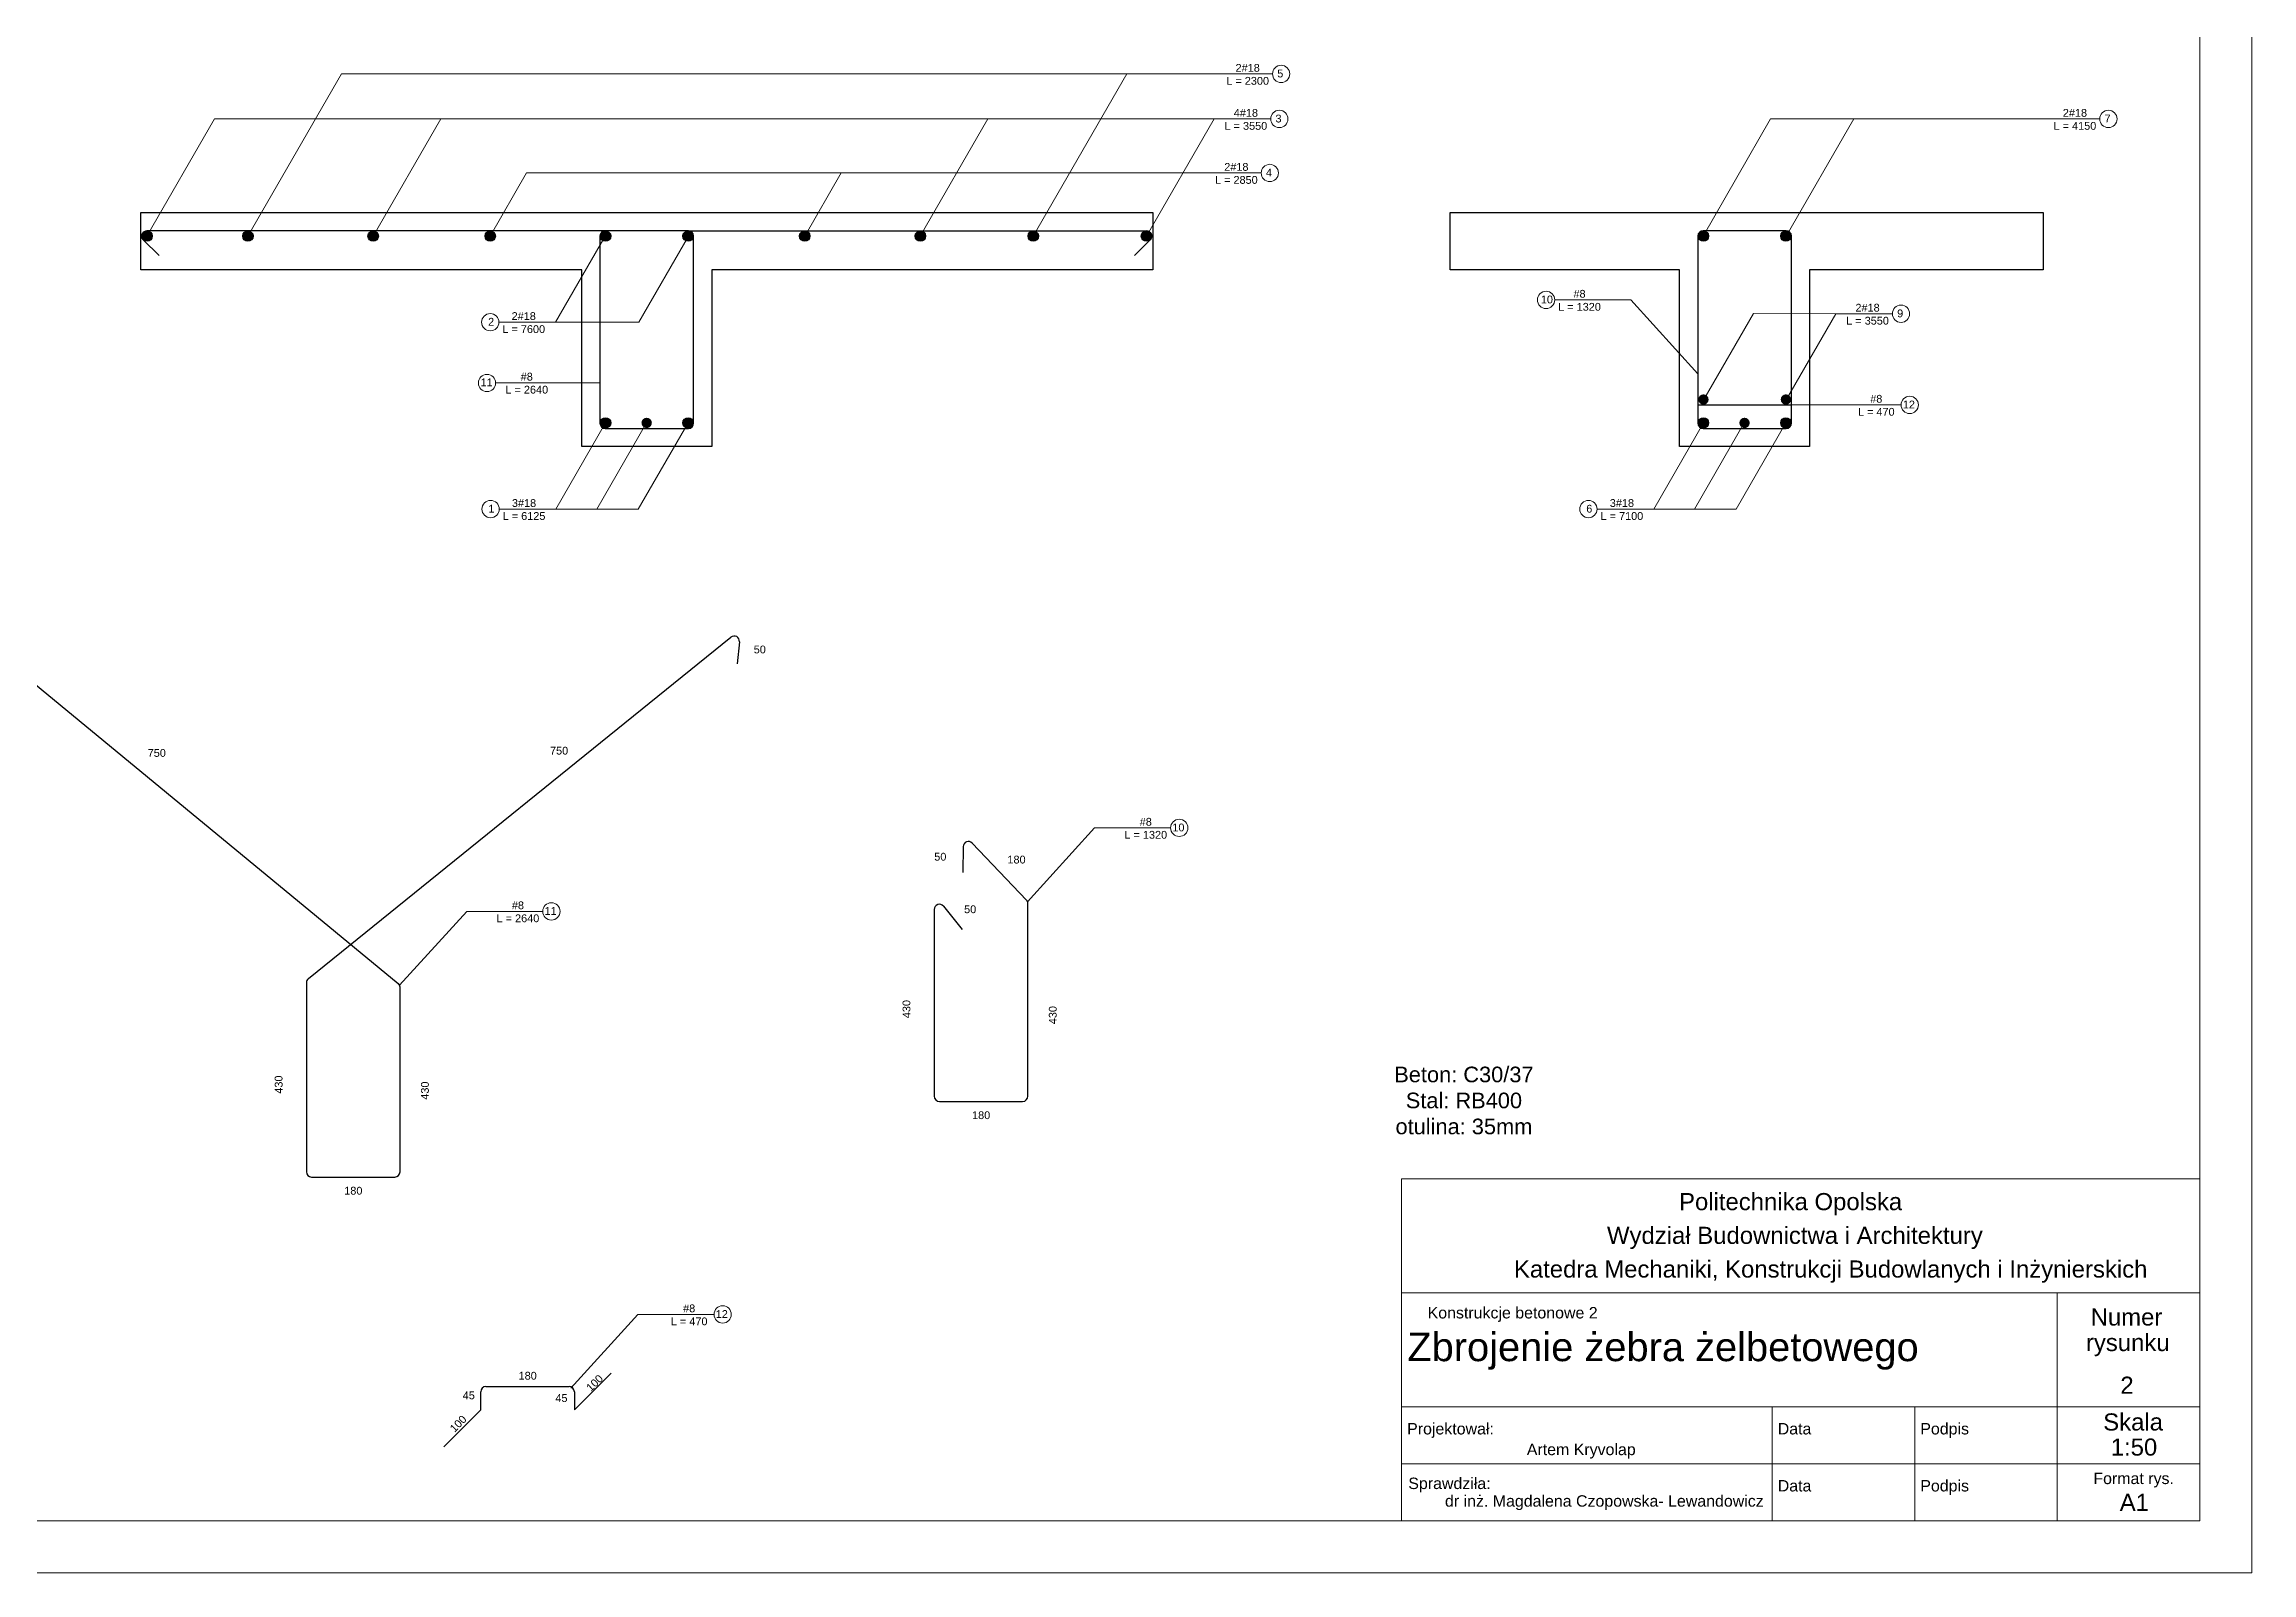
# Model space of a CAD drawing. Header units: millimetres. Extents: x 167217 to 300968, y 226456 to 301181.
# Drawn here: x 188038 to 209267, y 271481 to 286180 of the extents above; entities that cross this region are included whole.
import ezdxf

# ---------------------------------------------------------------- set-up
doc = ezdxf.new("R2010")
doc.units = ezdxf.units.MM
doc.layers.get('0').update_dxf_attribs({"lineweight": 5})
for name, color, linetype, lineweight in [('Linie', 7, 'Continuous', 5), ('opisówka', 255, 'Continuous', 5), ('zbrojenie dolne', 210, 'Continuous', 25), ('zbrojenie górne', 70, 'Continuous', 25), ('Ściany', 1, 'Continuous', 25)]:
    doc.layers.add(name, color=color, linetype=linetype, lineweight=lineweight)
doc.styles.add('KB2', font='arial.ttf', dxfattribs={"height": 230})
doc.styles.get("Standard").update_dxf_attribs({"font": 'arial.ttf'})

msp = doc.modelspace()

# ---------------------------------------------------------------- hatches: boundary and pattern name
at = {"layer": 'zbrojenie dolne', "ltscale": 100}
h = msp.add_hatch(color=256, dxfattribs=at)
h.dxf.hatch_style = 1
h.paths.add_polyline_path([(189076.9, 284334.9, 1), (188976.9, 284334.9, 1)])
h = msp.add_hatch(color=256, dxfattribs=at)
h.dxf.hatch_style = 1
h.paths.add_polyline_path([(190047, 284334.9, 1), (189947, 284334.9, 1)])
h = msp.add_hatch(color=256, dxfattribs=at)
h.dxf.hatch_style = 1
h.paths.add_polyline_path([(191251.5, 284334.9, 1), (191151.5, 284334.9, 1)])
h = msp.add_hatch(color=256, dxfattribs=at)
h.dxf.hatch_style = 1
h.paths.add_polyline_path([(192376.7, 284334.9, 1), (192276.7, 284334.9, 1)])
h = msp.add_hatch(color=256, dxfattribs=at)
h.dxf.hatch_style = 1
h.paths.add_polyline_path([(193486, 284334.9, 1), (193386, 284334.9, 1)])
h = msp.add_hatch(color=256, dxfattribs=at)
h.dxf.hatch_style = 1
h.paths.add_polyline_path([(194279, 284334.9, 1), (194179, 284334.9, 1)])
h = msp.add_hatch(color=256, dxfattribs=at)
h.dxf.hatch_style = 1
h.paths.add_polyline_path([(195401.2, 284334.9, 1), (195301.2, 284334.9, 1)])
h = msp.add_hatch(color=256, dxfattribs=at)
h.dxf.hatch_style = 1
h.paths.add_polyline_path([(196513, 284334.9, 1), (196413, 284334.9, 1)])
h = msp.add_hatch(color=256, dxfattribs=at)
h.dxf.hatch_style = 1
h.paths.add_polyline_path([(197598.8, 284334.9, 1), (197498.8, 284334.9, 1)])
h = msp.add_hatch(color=256, dxfattribs=at)
h.dxf.hatch_style = 1
h.paths.add_polyline_path([(198687.7, 284334.9, 1), (198587.7, 284334.9, 1)])
h = msp.add_hatch(color=256, dxfattribs=at)
h.dxf.hatch_style = 1
h.paths.add_polyline_path([(204043.1, 284334.9, 1), (203943.1, 284334.9, 1)])
h = msp.add_hatch(color=256, dxfattribs=at)
h.dxf.hatch_style = 1
h.paths.add_polyline_path([(204836.1, 284334.9, 1), (204736.1, 284334.9, 1)])
h = msp.add_hatch(color=256, dxfattribs=at)
h.dxf.hatch_style = 1
h.paths.add_polyline_path([(204043.1, 282762.6, 1), (203943.1, 282762.6, 1)])
h = msp.add_hatch(color=256, dxfattribs=at)
h.dxf.hatch_style = 1
h.paths.add_polyline_path([(204836.1, 282762.6, 1), (204736.1, 282762.6, 1)])
h = msp.add_hatch(color=256, dxfattribs=at)
h.dxf.hatch_style = 1
h.paths.add_polyline_path([(193486, 282537.6, 1), (193386, 282537.6, 1)])
h = msp.add_hatch(color=256, dxfattribs=at)
h.dxf.hatch_style = 1
h.paths.add_polyline_path([(193881.2, 282537.6, 1), (193781.2, 282537.6, 1)])
h = msp.add_hatch(color=256, dxfattribs=at)
h.dxf.hatch_style = 1
h.paths.add_polyline_path([(194279, 282537.6, 1), (194179, 282537.6, 1)])
h = msp.add_hatch(color=256, dxfattribs=at)
h.dxf.hatch_style = 1
h.paths.add_polyline_path([(204043.1, 282537.6, 1), (203943.1, 282537.6, 1)])
h = msp.add_hatch(color=256, dxfattribs=at)
h.dxf.hatch_style = 1
h.paths.add_polyline_path([(204438.3, 282537.6, 1), (204338.3, 282537.6, 1)])
h = msp.add_hatch(color=256, dxfattribs=at)
h.dxf.hatch_style = 1
h.paths.add_polyline_path([(204836.1, 282537.6, 1), (204736.1, 282537.6, 1)])

# ---------------------------------------------------------------- linework, layer by layer
for p, q in [((208766.5, 274173.8), (201090.6, 274173.8)), ((207395.8, 274176.3), (207395.8, 271980.7)), ((208766.5, 273077.3), (201090.6, 273077.3)), ((204654.4, 273077.3), (204654.4, 271980.7)), ((206025.1, 273077.3), (206025.1, 271980.7)), ((208766.5, 272529), (201090.6, 272529))]:
    msp.add_line(p, q)
msp.add_lwpolyline([(201090.6, 271980.7), (208766.5, 271980.7), (208766.5, 275270.4), (201090.6, 275270.4)], close=True)
at = {"layer": 'opisówka', "ltscale": 100}
for p, q in [((189997, 284334.9), (190897, 285893.7)), ((190897, 285893.7), (198448.8, 285893.7)), ((197548.8, 284334.9), (198448.8, 285893.7)), ((198448.8, 285893.7), (199304.9, 285893.7)), ((199304.9, 285893.7), (199849.3, 285893.7)), ((189025.9, 284334.9), (189675.9, 285460.7)), ((189675.9, 285460.7), (199287.2, 285460.7)), ((191200.5, 284334.9), (191850.5, 285460.7)), ((196462, 284334.9), (197112, 285460.7)), ((198637.2, 284334.9), (199287.2, 285460.7)), ((199287.7, 285460.7), (199832, 285460.7)), ((199287.7, 285460.7), (199832, 285460.7)), ((203989.2, 284334.9), (204639.2, 285460.7)), ((204639.2, 285460.7), (205439.2, 285460.7)), ((204789.2, 284334.9), (205439.2, 285460.7)), ((205439.2, 285460.7), (207259.8, 285460.7)), ((207259.8, 285460.7), (207804.1, 285460.7)), ((192326.7, 284334.9), (192676.7, 284941.1)), ((192676.7, 284941.1), (195701.2, 284941.1)), ((195351.2, 284334.9), (195701.2, 284941.1)), ((195701.2, 284941.1), (199196, 284941.1)), ((199196, 284941.1), (199740.3, 284941.1)), ((192954.7, 283506.5), (193433, 284334.8)), ((193754.7, 283506.5), (194233, 284334.8)), ((203107.2, 283720.9), (202562.8, 283720.9)), ((203294.4, 283720.9), (203107.2, 283720.9)), ((203939.2, 283010.8), (203294.4, 283720.9)), ((192954.7, 283506.5), (192410.4, 283506.5)), ((193754.7, 283506.5), (192954.7, 283506.5)), ((203995.7, 282762.7), (204474, 283591)), ((204474, 283591), (205265.5, 283587.3)), ((204787.2, 282759), (205265.5, 283587.3)), ((205265.5, 283587.3), (205809.8, 283587.3)), ((193382.1, 282921.7), (192379, 282921.7)), ((204839.2, 282711.2), (205349.4, 282711.2)), ((205349.4, 282711.2), (205893.7, 282711.2)), ((192957.7, 281709.3), (193436, 282537.6)), ((193350.7, 281709.3), (193829, 282537.6)), ((193750.7, 281709.3), (194229, 282537.6)), ((203514.8, 281709.3), (203993.1, 282537.6)), ((203907.8, 281709.3), (204386.1, 282537.6)), ((204307.8, 281709.3), (204786.1, 282537.6)), ((192957.7, 281709.3), (192413.4, 281709.3)), ((193750.7, 281709.3), (192957.7, 281709.3)), ((203514.8, 281709.3), (202970.5, 281709.3)), ((204307.8, 281709.3), (203514.8, 281709.3)), ((197493, 277934), (198137.8, 278644.1)), ((198137.8, 278644.1), (198325, 278644.1)), ((198325, 278644.1), (198869.3, 278644.1)), ((191455.8, 277130.9), (192100.5, 277841)), ((192100.5, 277841), (192287.8, 277841)), ((192287.8, 277841), (192832.1, 277841)), ((193102.4, 273255.5), (193747.2, 273965.5)), ((193747.2, 273965.5), (193934.4, 273965.5)), ((193934.4, 273965.5), (194478.8, 273965.5))]:
    msp.add_line(p, q, dxfattribs=at)
for points in [[(167216.5, 301180.7), (209266.5, 301180.7), (209266.5, 271480.7), (167216.5, 271480.7)], [(167716.5, 300680.7), (208766.5, 300680.7), (208766.5, 271980.7), (167716.5, 271980.7)]]:
    msp.add_lwpolyline(points, close=True, dxfattribs=at)
for centre in [(199932.4, 285893.7), (199915.1, 285460.7), (207887.2, 285460.7), (199823.4, 284941.1), (202479.7, 283720.9), (205892.9, 283587.3), (192327.3, 283506.5), (192295.9, 282921.7), (205976.8, 282711.2), (192330.3, 281709.3), (202887.4, 281709.3), (198952.4, 278644.1), (192915.2, 277841), (194561.9, 273965.5)]:
    msp.add_circle(centre, 83.1, dxfattribs=at)
at = {"layer": 'zbrojenie dolne', "ltscale": 100}
for centre in [(189026.9, 284334.9), (189997, 284334.9), (191201.5, 284334.9), (192326.7, 284334.9), (193436, 284334.9), (194229, 284334.9), (195351.2, 284334.9), (196463, 284334.9), (197548.8, 284334.9), (198637.7, 284334.9), (203993.1, 284334.9), (204786.1, 284334.9), (193436, 282537.6), (194229, 282537.6), (203993.1, 282537.6), (204786.1, 282537.6)]:
    msp.add_circle(centre, 50, dxfattribs=at)
at = {"layer": 'zbrojenie górne', "ltscale": 100}
for p, q in [((188991.1, 284299.5), (189143.1, 284147.5)), ((193436, 284384.9), (189026.4, 284384.9)), ((193382.1, 284334.9), (193382.1, 282534.9)), ((194232.1, 284384.9), (193432.1, 284384.9)), ((194229, 284384.9), (198638.2, 284384.9)), ((194282.1, 282534.9), (194282.1, 284334.9)), ((198673.5, 284299.5), (198521.5, 284147.5)), ((203939.2, 284334.9), (203939.2, 282534.9)), ((204789.2, 284384.9), (203989.2, 284384.9)), ((204839.2, 282534.9), (204839.2, 284334.9)), ((203939.2, 282711.2), (204839.2, 282711.2)), ((193432.1, 282484.9), (194232.1, 282484.9)), ((203989.2, 282484.9), (204789.2, 282484.9)), ((191441.5, 277145.2), (187382.5, 280488)), ((190578, 277194.2), (194641.8, 280477.8)), ((194723, 280433.6), (194700.3, 280219.8)), ((196874.9, 278463.8), (196870.7, 278213.9)), ((197482.8, 277949.9), (196961.1, 278497.5)), ((196685.5, 277890.2), (196864.4, 277668.3)), ((197496.6, 276063), (197496.6, 277915.5)), ((196596.6, 277858.9), (196596.6, 276063)), ((190559.5, 277155.3), (190559.5, 275336.9)), ((191459.5, 275336.9), (191459.5, 277112.1)), ((196646.6, 276013), (197446.6, 276013)), ((190609.5, 275286.9), (191409.5, 275286.9)), ((192236, 273046.9), (192236, 273221.9)), ((192286, 273271.9), (193086, 273271.9)), ((193136, 273046.9), (193489.5, 273400.5)), ((193136, 273221.9), (193136, 273046.9)), ((191882.4, 272693.3), (192236, 273046.9))]:
    msp.add_line(p, q, dxfattribs=at)
for centre, start, end in [((189026.4, 284334.9), 90, 225), ((193432.1, 284334.9), 90, 180), ((194232.1, 284334.9), 0, 90), ((198638.2, 284334.9), 315, 90), ((203989.2, 284334.9), 90, 180), ((204789.2, 284334.9), 0, 90), ((193432.1, 282534.9), 180, 270), ((194232.1, 282534.9), 270, 0), ((203989.2, 282534.9), 180, 270), ((204789.2, 282534.9), 270, 0), ((194673.2, 280438.9), 353.93914, 128.93914), ((196924.9, 278463), 43.61274, 179.03504), ((196646.6, 277858.9), 38.86264, 180), ((197446.6, 277915.5), 0, 43.61274), ((190609.5, 277155.3), 128.93914, 180), ((191409.5, 277112.1), 0, 44.2306), ((196646.6, 276063), 180, 270), ((197446.6, 276063), 270, 0), ((190609.5, 275336.9), 180, 270), ((191409.5, 275336.9), 270, 0), ((192286, 273221.9), 90, 180), ((193086, 273221.9), 0, 90)]:
    msp.add_arc(centre, 50, start, end, dxfattribs=at)
at = {"layer": 'Ściany', "ltscale": 100}
for points in [[(193207.1, 284009.9), (188967.1, 284009.9), (188967.1, 284559.9), (198697.1, 284559.9), (198697.1, 284009.9), (194457.1, 284009.9)], [(193207.1, 284559.9), (194457.1, 284559.9)], [(203764.2, 284009.9), (201557.2, 284009.9), (201557.2, 284559.9), (207259.8, 284559.9), (207259.8, 284009.9), (205014.2, 284009.9)], [(203764.2, 284559.9), (205014.2, 284559.9)], [(194457.1, 284009.9), (194457.1, 282309.9), (193207.1, 282309.9), (193207.1, 284009.9)], [(205014.2, 284009.9), (205014.2, 282309.9), (203764.2, 282309.9), (203764.2, 284009.9)]]:
    msp.add_lwpolyline(points, dxfattribs=at)

# ---------------------------------------------------------------- texts
for s, height, p in [('Politechnika Opolska ', 164.484, (203758.3, 274968)), ('Wydział Budownictwa i Architektury', 164.484, (203065.6, 274643.9)), ('Katedra Mechaniki, Konstrukcji Budowlanych i Inżynierskich', 164.484, (202170.8, 274319.9)), ('Konstrukcje betonowe 2 ', 109.656, (201340.9, 273927)), ('Numer', 164.48, (207716.5, 273858.5)), ('Zbrojenie żebra żelbetowego ', 274.14, (201145.5, 273516.1)), ('Skala ', 164.48, (207837.5, 272849.4)), ('Projektował:', 109.656, (201143.8, 272811.6)), ('Data', 109.66, (204707.6, 272811.6)), ('Podpis', 109.66, (206078.3, 272811.6)), ('Sprawdziła: ', 109.656, (201155, 272286.5)), ('Data', 109.66, (204707.6, 272263.3)), ('Podpis', 109.66, (206078.3, 272263.3)), ('Format rys. ', 109.656, (207742.7, 272334.3))]:
    msp.add_text(s, height=height).set_placement(p)
at = {"lineweight": 0, "attachment_point": 1}
for s, insert, char_height in [('rysunku\\P\\P     ', (207671.3, 273777.5), 164.48), ('{\\fArial|b0|i0|c238|p34;Artem Kryvolap}', (202294.6, 272722.2), 109.656)]:
    msp.add_mtext(s, dxfattribs=dict(at, insert=insert, char_height=char_height))
for s, insert, char_height, width in [('   2', (207810.9, 273367.4), 164.48, 868.895), ('   1:50', (207718.1, 272772.5), 164.48, 868.895), ('dr inż. Magdalena Czopowska- Lewandowicz ', (201507.7, 272226.7), 109.656, 3121.467), ('   A1', (207804.7, 272241.1), 164.48, 868.895)]:
    msp.add_mtext(s, dxfattribs=dict(at, insert=insert, char_height=char_height, width=width))
at = {"layer": 'Linie', "ltscale": 100, "style": 'KB2'}
for s, width, insert, char_height, attachment_point in [('\\A1;\\pxqc;2#{\\fArial|b0|i0|c238|p34;18}  \\PL = {\\fArial|b0|i0|c238|p34;23}00', 405.03, (199408, 285989.5), 75, 1), ('\\pxqc;{\\fArial|b0|i0|c238|p34;5}', 136.168, (199856.2, 285935), 75, 1), ('\\A1;\\pxqc;4#{\\fArial|b0|i0|c238|p34;18}  \\PL = 3{\\fArial|b0|i0|c238|p34;55}0', 405.03, (199390.8, 285556.5), 75, 1), ('\\A1;\\pxqc;2#{\\fArial|b0|i0|c238|p34;18}  \\PL = {\\fArial|b0|i0|c238|p34;4150}', 405.03, (207362.8, 285556.6), 75, 1), ('\\pxqc;{\\fArial|b0|i0|c238|p34;3}', 136.168, (199839, 285501.9), 75, 1), ('\\pxqc;{\\fArial|b0|i0|c238|p34;7}', 136.168, (207811, 285502), 75, 1), ('\\A1;\\pxqc;2#{\\fArial|b0|i0|c238|p34;18}  \\PL = 2{\\fArial|b0|i0|c238|p34;85}0', 405.03, (199299.1, 285036.9), 75, 1), ('\\pxqc;{\\fArial|b0|i0|c238|p34;4}', 136.168, (199747.2, 284982.3), 75, 1), ('\\pxqc;1{\\fArial|b0|i0|c238|p34;0}', 136.168, (202555.9, 283762.1), 75, 3), ('\\A1;\\pxqc;#8  \\PL = 1{\\fArial|b0|i0|c238|p34;3}20', 405.03, (203004.1, 283816.7), 75, 3), ('\\A1;\\pxqc;{\\fArial|b0|i0|c238|p34;2}#{\\fArial|b0|i0|c238|p34;18}  \\PL = 3{\\fArial|b0|i0|c238|p34;55}0', 405.03, (205368.6, 283683.1), 75, 1), ('\\pxqc;{\\fArial|b0|i0|c238|p34;9}', 136.168, (205816.7, 283628.6), 75, 1), ('\\pxqc;{\\fArial|b0|i0|c238|p34;2}', 136.168, (192403.5, 283547.7), 75, 3), ('\\A1;\\pxqc;2#{\\fArial|b0|i0|c238|p34;18}  \\PL = 7{\\fArial|b0|i0|c238|p34;6}00', 405.03, (192851.6, 283602.3), 75, 3), ('\\A1;\\pxqc;#8  \\PL = {\\fArial|b0|i0|c238|p34;2640}', 567.347, (192962.1, 283020), 75, 3), ('\\pxqc;1{\\fArial|b0|i0|c238|p34;1}', 136.168, (192360.5, 282965.4), 75, 3), ('\\A1;\\pxqc;#8 \\PL = 470', 405.03, (205452.5, 282807), 75, 1), ('\\pxqc;1{\\fArial|b0|i0|c238|p34;2}', 136.168, (205900.6, 282752.5), 75, 1), ('\\pxqc;{\\fArial|b0|i0|c238|p34;1}', 136.168, (192406.5, 281750.5), 75, 3), ('\\A1;\\pxqc;{\\fArial|b0|i0|c238|p34;3}#{\\fArial|b0|i0|c238|p34;18}  \\PL = {\\fArial|b0|i0|c238|p34;6125}', 405.03, (192854.6, 281805.1), 75, 3), ('\\pxqc;{\\fArial|b0|i0|c238|p34;6}', 136.168, (202963.6, 281750.5), 75, 3), ('\\A1;\\pxqc;{\\fArial|b0|i0|c238|p34;3}#{\\fArial|b0|i0|c238|p34;18}  \\PL = {\\fArial|b0|i0|c238|p34;7100}', 405.03, (203411.7, 281805.1), 75, 3), ('\\A1;\\pxqc;50', 715.906, (194561, 280396.9), 75, 1), ('\\A1;\\pxqc;{\\fArial|b0|i0|c238|p34;750}', 715.906, (188762.5, 279402.3), 75, 1), ('\\A1;\\pxqc;{\\fArial|b0|i0|c238|p34;750}', 715.906, (192631.2, 279423.7), 75, 1), ('\\A1;\\pxqc;#8  \\PL = 1{\\fArial|b0|i0|c238|p34;3}20', 405.03, (198428.1, 278739.9), 75, 1), ('\\pxqc;1{\\fArial|b0|i0|c238|p34;0}', 136.168, (198876.3, 278685.3), 75, 1), ('\\A1;\\pxqc;50', 715.906, (196297, 278404), 75, 1), ('\\A1;\\pxqc;180', 715.906, (197029.8, 278376.5), 75, 1), ('\\A1;\\pxqc;#8 \\PL = {\\fArial|b0|i0|c238|p34;26}40', 405.03, (192390.9, 277936.8), 75, 1), ('\\A1;\\pxqc;50', 715.906, (196584.1, 277898.9), 75, 1), ('\\pxqc;11', 136.168, (192839, 277882.2), 75, 1), ('\\A1;\\pxqc;Beton: C30/37\\PStal: RB{\\fArial|b0|i0|c238|p34;400\\P}otulina: 35mm', 1510.686, (200934.5, 276348), 150, 1), ('\\A1;\\pxqc;180', 715.906, (196689.7, 275918.7), 75, 1), ('\\A1;\\pxqc;180', 715.906, (190652.6, 275192.6), 75, 1), ('\\A1;\\pxqc;#8 \\PL = 470', 405.03, (194037.5, 274061.3), 75, 1), ('\\pxqc;1{\\fArial|b0|i0|c238|p34;2}', 136.168, (194485.7, 274006.8), 75, 1), ('\\A1;\\pxqc;45', 715.906, (191762.7, 273224.7), 75, 1), ('\\A1;\\pxqc;180', 715.906, (192329.1, 273413.6), 75, 1), ('\\A1;\\pxqc;45', 715.906, (192653.8, 273198.9), 75, 1)]:
    msp.add_mtext_dynamic_manual_height_columns(s, width=width, gutter_width=1150, heights=[0], dxfattribs=dict(at, insert=insert, char_height=char_height, attachment_point=attachment_point))
at = {"layer": 'Linie', "ltscale": 100, "char_height": 75, "attachment_point": 1, "style": 'KB2'}
for s, insert, rotation in [('\\A1;\\pxqc;{\\fArial|b0|i0|c238|p34;430}', (196296, 276543.2), 90.60981), ('\\A1;\\pxqc;{\\fArial|b0|i0|c238|p34;430}', (197698.5, 276485.6), 90), ('\\A1;\\pxqc;{\\fArial|b0|i0|c238|p34;430}', (190258.9, 275817.1), 90.60981), ('\\A1;\\pxqc;{\\fArial|b0|i0|c238|p34;430}', (191661.4, 275759.5), 90), ('\\A1;\\pxqc;100', (193048.3, 273083.2), 44.31331), ('\\A1;\\pxqc;100', (191740.7, 272686), 45.45293)]:
    msp.add_mtext_dynamic_manual_height_columns(s, width=715.906, gutter_width=1150, heights=[0], dxfattribs=dict(at, insert=insert, rotation=rotation))

doc.saveas('drawing.dxf')
